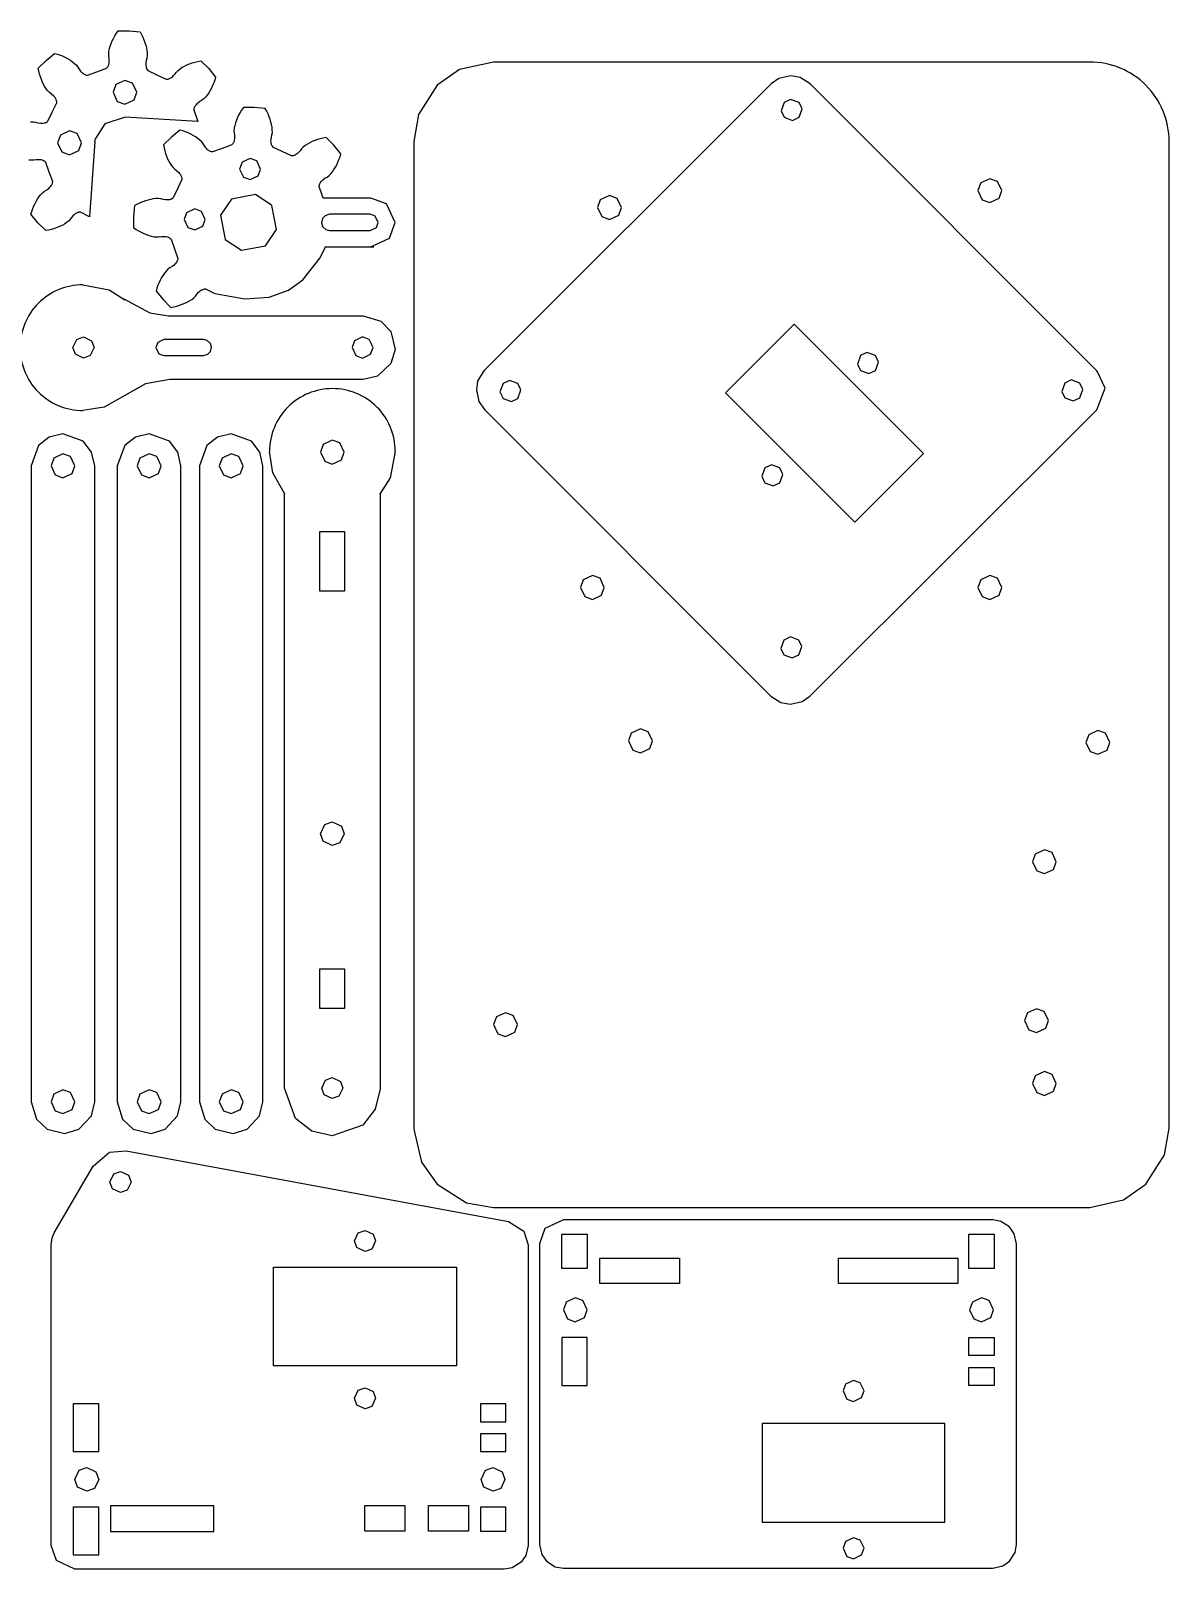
# Model space of a CAD drawing. Header units: millimetres. Extents: x 8 to 293, y 5 to 198.
# Drawn here: x 150.2 to 293.3, y 4.8 to 198.3 of the extents above; entities that cross this region are included whole.
import ezdxf

# ---------------------------------------------------------------- set-up
doc = ezdxf.new("R2010")
doc.units = ezdxf.units.MM

msp = doc.modelspace()

# ---------------------------------------------------------------- linework, layer by layer
at = {"color": 7, "linetype": 'Continuous'}
for p, q in [((160.55, 197.36), (160.73, 197.68)), ((160.73, 197.68), (160.92, 198)), ((160.92, 198), (161.14, 198.32)), ((161.14, 198.32), (162.53, 198.32)), ((162.53, 198.32), (163.91, 198.18)), ((163.91, 198.18), (164.09, 197.84)), ((164.09, 197.84), (164.25, 197.5)), ((164.25, 197.5), (164.39, 197.16)), ((152.09, 194.6), (153.16, 195.48)), ((153.16, 195.48), (153.53, 195.37)), ((159.96, 195.44), (159.99, 195.75)), ((159.99, 195.75), (160.06, 196.07)), ((160.06, 196.07), (160.15, 196.39)), ((160.15, 196.39), (160.26, 196.71)), ((160.26, 196.71), (160.4, 197.04)), ((160.4, 197.04), (160.55, 197.36)), ((164.39, 197.16), (164.51, 196.83)), ((164.51, 196.83), (164.61, 196.49)), ((164.61, 196.49), (164.69, 196.16)), ((164.69, 196.16), (164.75, 195.83)), ((164.75, 195.83), (164.78, 195.51)), ((164.78, 195.51), (164.79, 195.19)), ((151.1, 193.62), (152.09, 194.6)), ((151.18, 193.25), (151.1, 193.62)), ((153.53, 195.37), (153.88, 195.24)), ((153.88, 195.24), (154.22, 195.11)), ((154.22, 195.11), (154.54, 194.95)), ((154.54, 194.95), (154.85, 194.79)), ((154.85, 194.79), (155.14, 194.61)), ((155.14, 194.61), (155.42, 194.42)), ((155.42, 194.42), (155.67, 194.21)), ((155.67, 194.21), (155.9, 193.99)), ((155.9, 193.99), (156.08, 193.75)), ((156.08, 193.75), (156.24, 193.48)), ((158.48, 193.17), (159.69, 193.6)), ((159.69, 193.6), (159.78, 193.69)), ((159.78, 193.69), (159.84, 193.79)), ((159.84, 193.79), (159.89, 193.87)), ((159.89, 193.87), (159.93, 193.96)), ((159.93, 193.96), (159.96, 194.04)), ((159.97, 195.13), (159.96, 195.44)), ((159.96, 194.04), (160, 194.2)), ((160.02, 194.83), (159.97, 195.13)), ((160, 194.2), (160.02, 194.36)), ((160.03, 194.52), (160.02, 194.83)), ((160.02, 194.36), (160.03, 194.52)), ((164.67, 194.59), (164.62, 194.28)), ((164.62, 194.28), (164.62, 194.13)), ((164.62, 194.13), (164.62, 193.97)), ((164.62, 193.97), (164.65, 193.8)), ((164.65, 193.8), (164.67, 193.72)), ((164.75, 194.89), (164.67, 194.59)), ((164.67, 193.72), (164.69, 193.63)), ((164.69, 193.63), (164.73, 193.54)), ((164.73, 193.54), (164.79, 193.44)), ((164.79, 195.19), (164.75, 194.89)), ((168.68, 193.34), (168.93, 193.54)), ((168.93, 193.54), (169.2, 193.72)), ((169.2, 193.72), (169.49, 193.88)), ((169.49, 193.88), (169.8, 194.03)), ((169.8, 194.03), (170.12, 194.16)), ((170.12, 194.16), (170.46, 194.28)), ((170.46, 194.28), (170.81, 194.38)), ((170.81, 194.38), (171.18, 194.47)), ((171.18, 194.47), (171.55, 194.54)), ((171.55, 194.54), (172.53, 193.56)), ((172.53, 193.56), (173.41, 192.49)), ((151.27, 192.88), (151.18, 193.25)), ((151.37, 192.53), (151.27, 192.88)), ((151.49, 192.19), (151.37, 192.53)), ((151.62, 191.87), (151.49, 192.19)), ((151.77, 191.56), (151.62, 191.87)), ((156.24, 193.48), (156.42, 193.23)), ((156.42, 193.23), (156.53, 193.12)), ((156.53, 193.12), (156.65, 193.01)), ((156.65, 193.01), (156.78, 192.91)), ((156.78, 192.91), (156.85, 192.86)), ((156.85, 192.86), (156.94, 192.82)), ((156.94, 192.82), (157.03, 192.78)), ((157.03, 192.78), (157.14, 192.75)), ((157.14, 192.75), (157.27, 192.74)), ((157.27, 192.74), (158.48, 193.17)), ((164.79, 193.44), (164.87, 193.33)), ((164.87, 193.33), (166.03, 192.79)), ((166.03, 192.79), (167.19, 192.23)), ((167.19, 192.23), (167.32, 192.23)), ((167.32, 192.23), (167.43, 192.25)), ((167.43, 192.25), (167.53, 192.28)), ((167.53, 192.28), (167.61, 192.32)), ((167.61, 192.32), (167.69, 192.35)), ((167.69, 192.35), (167.84, 192.44)), ((167.84, 192.44), (167.96, 192.54)), ((167.96, 192.54), (168.08, 192.64)), ((168.08, 192.64), (168.29, 192.87)), ((168.29, 192.87), (168.47, 193.12)), ((168.47, 193.12), (168.68, 193.34)), ((173.17, 191.77), (173.03, 191.43)), ((173.3, 192.12), (173.17, 191.77)), ((173.41, 192.49), (173.3, 192.12)), ((243.28, 191.63), (207.22, 155.61)), ((284.22, 155.56), (248.2, 191.63)), ((151.93, 191.27), (151.77, 191.56)), ((152.11, 191), (151.93, 191.27)), ((152.31, 190.75), (152.11, 191)), ((152.53, 190.54), (152.31, 190.75)), ((152.78, 190.36), (152.53, 190.54)), ((153.01, 190.15), (152.78, 190.36)), ((153.11, 190.04), (153.01, 190.15)), ((153.21, 189.91), (153.11, 190.04)), ((153.3, 189.76), (153.21, 189.91)), ((153.33, 189.68), (153.3, 189.76)), ((153.37, 189.6), (153.33, 189.68)), ((171.92, 189.75), (171.68, 189.57)), ((172.14, 189.98), (171.92, 189.75)), ((172.35, 190.23), (172.14, 189.98)), ((172.54, 190.51), (172.35, 190.23)), ((172.72, 190.8), (172.54, 190.51)), ((172.88, 191.11), (172.72, 190.8)), ((173.03, 191.43), (172.88, 191.11)), ((152.32, 186.94), (152.86, 188.1)), ((152.86, 188.1), (153.42, 189.26)), ((153.4, 189.5), (153.37, 189.6)), ((153.42, 189.39), (153.4, 189.5)), ((153.42, 189.26), (153.42, 189.39)), ((170.68, 188.51), (170.67, 188.38)), ((170.67, 188.38), (171.1, 187.17)), ((170.71, 188.62), (170.68, 188.51)), ((170.75, 188.71), (170.71, 188.62)), ((170.79, 188.79), (170.75, 188.71)), ((170.84, 188.87), (170.79, 188.79)), ((170.94, 189), (170.84, 188.87)), ((171.05, 189.12), (170.94, 189)), ((171.16, 189.23), (171.05, 189.12)), ((171.41, 189.41), (171.16, 189.23)), ((171.68, 189.57), (171.41, 189.41)), ((176.48, 188.03), (176.3, 187.71)), ((176.67, 188.35), (176.48, 188.03)), ((176.89, 188.67), (176.67, 188.35)), ((178.27, 188.66), (176.89, 188.67)), ((179.65, 188.53), (178.27, 188.66)), ((179.83, 188.19), (179.65, 188.53)), ((180, 187.85), (179.83, 188.19)), ((180.14, 187.51), (180, 187.85)), ((150.14, 186.85), (150.46, 186.86)), ((150.46, 186.86), (150.76, 186.82)), ((150.76, 186.82), (151.06, 186.74)), ((151.06, 186.74), (151.37, 186.69)), ((151.37, 186.69), (151.52, 186.69)), ((151.52, 186.69), (151.68, 186.69)), ((151.68, 186.69), (151.85, 186.72)), ((151.85, 186.72), (151.93, 186.74)), ((151.93, 186.74), (152.02, 186.77)), ((152.02, 186.77), (152.11, 186.8)), ((152.11, 186.8), (152.21, 186.86)), ((152.21, 186.86), (152.32, 186.94)), ((171.15, 186.92), (162.03, 187.47)), ((168.91, 185.83), (167.84, 184.95)), ((169.28, 185.72), (168.91, 185.83)), ((171.1, 187.17), (171.18, 186.92)), ((171.18, 186.92), (171.15, 186.92)), ((175.74, 186.1), (175.71, 185.79)), ((175.81, 186.42), (175.74, 186.1)), ((175.9, 186.74), (175.81, 186.42)), ((176.01, 187.06), (175.9, 186.74)), ((176.15, 187.39), (176.01, 187.06)), ((176.3, 187.71), (176.15, 187.39)), ((180.26, 187.18), (180.14, 187.51)), ((180.36, 186.84), (180.26, 187.18)), ((180.44, 186.51), (180.36, 186.84)), ((180.5, 186.18), (180.44, 186.51)), ((180.53, 185.86), (180.5, 186.18)), ((180.54, 185.54), (180.53, 185.86)), ((158.21, 184.38), (157.55, 174.93)), ((158.21, 184.38), (158.28, 184.76)), ((167.84, 184.95), (166.85, 183.97)), ((166.85, 183.97), (166.93, 183.6)), ((169.63, 185.59), (169.28, 185.72)), ((169.97, 185.46), (169.63, 185.59)), ((170.29, 185.3), (169.97, 185.46)), ((170.6, 185.14), (170.29, 185.3)), ((170.89, 184.96), (170.6, 185.14)), ((171.17, 184.77), (170.89, 184.96)), ((171.42, 184.56), (171.17, 184.77)), ((171.65, 184.34), (171.42, 184.56)), ((171.83, 184.1), (171.65, 184.34)), ((171.99, 183.83), (171.83, 184.1)), ((175.44, 183.95), (174.23, 183.52)), ((175.53, 184.04), (175.44, 183.95)), ((175.59, 184.13), (175.53, 184.04)), ((175.64, 184.22), (175.59, 184.13)), ((175.68, 184.31), (175.64, 184.22)), ((175.71, 184.39), (175.68, 184.31)), ((175.71, 185.79), (175.72, 185.48)), ((175.75, 184.55), (175.71, 184.39)), ((175.72, 185.48), (175.77, 185.18)), ((175.77, 184.71), (175.75, 184.55)), ((175.77, 185.18), (175.78, 184.87)), ((175.78, 184.87), (175.77, 184.71)), ((180.36, 184.48), (180.37, 184.63)), ((180.37, 184.32), (180.36, 184.48)), ((180.37, 184.63), (180.42, 184.94)), ((180.4, 184.15), (180.37, 184.32)), ((180.42, 184.07), (180.4, 184.15)), ((180.42, 184.94), (180.49, 185.23)), ((180.44, 183.98), (180.42, 184.07)), ((180.48, 183.89), (180.44, 183.98)), ((180.54, 183.79), (180.48, 183.89)), ((180.49, 185.23), (180.54, 185.54)), ((184.68, 183.89), (184.43, 183.69)), ((184.95, 184.07), (184.68, 183.89)), ((185.24, 184.23), (184.95, 184.07)), ((185.55, 184.38), (185.24, 184.23)), ((185.87, 184.51), (185.55, 184.38)), ((186.21, 184.63), (185.87, 184.51)), ((186.56, 184.73), (186.21, 184.63)), ((186.93, 184.82), (186.56, 184.73)), ((187.3, 184.89), (186.93, 184.82)), ((188.28, 183.91), (187.3, 184.89)), ((189.16, 182.84), (188.28, 183.91)), ((198.34, 184.39), (198.34, 60.29)), ((150.21, 182.03), (149.9, 182.06)), ((150.52, 182.04), (150.21, 182.03)), ((150.82, 182.09), (150.52, 182.04)), ((151.13, 182.1), (150.82, 182.09)), ((151.29, 182.09), (151.13, 182.1)), ((151.45, 182.07), (151.29, 182.09)), ((151.61, 182.03), (151.45, 182.07)), ((151.69, 182), (151.61, 182.03)), ((151.78, 181.96), (151.69, 182)), ((151.86, 181.91), (151.78, 181.96)), ((166.93, 183.6), (167.02, 183.23)), ((167.02, 183.23), (167.12, 182.88)), ((167.12, 182.88), (167.24, 182.54)), ((167.24, 182.54), (167.37, 182.22)), ((167.37, 182.22), (167.52, 181.91)), ((172.17, 183.58), (171.99, 183.83)), ((172.28, 183.47), (172.17, 183.58)), ((172.39, 183.36), (172.28, 183.47)), ((172.53, 183.26), (172.39, 183.36)), ((172.6, 183.21), (172.53, 183.26)), ((172.69, 183.17), (172.6, 183.21)), ((172.78, 183.13), (172.69, 183.17)), ((172.88, 183.1), (172.78, 183.13)), ((173.02, 183.09), (172.88, 183.1)), ((174.23, 183.52), (173.02, 183.09)), ((180.62, 183.68), (180.54, 183.79)), ((181.78, 183.14), (180.62, 183.68)), ((182.94, 182.58), (181.78, 183.14)), ((183.07, 182.58), (182.94, 182.58)), ((183.18, 182.6), (183.07, 182.58)), ((183.28, 182.63), (183.18, 182.6)), ((183.36, 182.67), (183.28, 182.63)), ((183.44, 182.7), (183.36, 182.67)), ((183.59, 182.79), (183.44, 182.7)), ((183.71, 182.89), (183.59, 182.79)), ((183.83, 182.99), (183.71, 182.89)), ((184.04, 183.22), (183.83, 182.99)), ((184.22, 183.46), (184.04, 183.22)), ((184.43, 183.69), (184.22, 183.46)), ((188.78, 181.78), (188.92, 182.12)), ((188.92, 182.12), (189.05, 182.47)), ((189.05, 182.47), (189.16, 182.84)), ((151.96, 181.85), (151.86, 181.91)), ((152.05, 181.76), (151.96, 181.85)), ((152.48, 180.55), (152.05, 181.76)), ((152.91, 179.34), (152.48, 180.55)), ((167.52, 181.91), (167.68, 181.62)), ((167.68, 181.62), (167.86, 181.35)), ((167.86, 181.35), (168.06, 181.1)), ((168.06, 181.1), (168.28, 180.89)), ((168.28, 180.89), (168.53, 180.71)), ((168.53, 180.71), (168.76, 180.5)), ((168.76, 180.5), (168.86, 180.38)), ((168.86, 180.38), (168.96, 180.26)), ((168.96, 180.26), (169.05, 180.11)), ((169.05, 180.11), (169.08, 180.03)), ((169.08, 180.03), (169.12, 179.95)), ((187.42, 179.92), (187.67, 180.1)), ((187.67, 180.1), (187.89, 180.33)), ((187.89, 180.33), (188.1, 180.58)), ((188.1, 180.58), (188.29, 180.85)), ((188.29, 180.85), (188.47, 181.15)), ((188.47, 181.15), (188.63, 181.45)), ((188.63, 181.45), (188.78, 181.78)), ((151.66, 177.97), (151.9, 178.15)), ((151.9, 178.15), (152.17, 178.31)), ((152.17, 178.31), (152.42, 178.49)), ((152.42, 178.49), (152.53, 178.6)), ((152.53, 178.6), (152.64, 178.72)), ((152.64, 178.72), (152.74, 178.85)), ((152.74, 178.85), (152.79, 178.93)), ((152.79, 178.93), (152.83, 179.01)), ((152.83, 179.01), (152.87, 179.1)), ((152.87, 179.1), (152.9, 179.21)), ((152.9, 179.21), (152.91, 179.34)), ((168.61, 178.45), (168.07, 177.29)), ((169.17, 179.61), (168.61, 178.45)), ((169.12, 179.95), (169.15, 179.85)), ((169.15, 179.85), (169.16, 179.74)), ((169.16, 179.74), (169.17, 179.61)), ((186.41, 178.73), (186.43, 178.86)), ((186.85, 177.52), (186.41, 178.73)), ((186.43, 178.86), (186.46, 178.97)), ((186.46, 178.97), (186.5, 179.06)), ((186.5, 179.06), (186.54, 179.14)), ((186.54, 179.14), (186.59, 179.22)), ((186.59, 179.22), (186.69, 179.35)), ((186.69, 179.35), (186.8, 179.47)), ((186.8, 179.47), (186.91, 179.58)), ((186.91, 179.58), (187.16, 179.76)), ((187.16, 179.76), (187.42, 179.92)), ((150.41, 175.95), (150.54, 176.29)), ((150.54, 176.29), (150.7, 176.61)), ((150.7, 176.61), (150.86, 176.92)), ((150.86, 176.92), (151.04, 177.22)), ((151.04, 177.22), (151.23, 177.49)), ((151.23, 177.49), (151.44, 177.74)), ((151.44, 177.74), (151.66, 177.97)), ((163.22, 176.33), (163.08, 174.95)), ((163.56, 176.51), (163.22, 176.33)), ((163.9, 176.67), (163.56, 176.51)), ((164.23, 176.81), (163.9, 176.67)), ((164.57, 176.93), (164.23, 176.81)), ((164.91, 177.03), (164.57, 176.93)), ((165.24, 177.11), (164.91, 177.03)), ((165.57, 177.17), (165.24, 177.11)), ((165.89, 177.2), (165.57, 177.17)), ((166.21, 177.21), (165.89, 177.2)), ((166.51, 177.17), (166.21, 177.21)), ((166.81, 177.09), (166.51, 177.17)), ((167.11, 177.04), (166.81, 177.09)), ((167.27, 177.04), (167.11, 177.04)), ((167.43, 177.04), (167.27, 177.04)), ((167.6, 177.07), (167.43, 177.04)), ((167.68, 177.09), (167.6, 177.07)), ((167.77, 177.11), (167.68, 177.09)), ((167.86, 177.15), (167.77, 177.11)), ((167.96, 177.21), (167.86, 177.15)), ((168.07, 177.29), (167.96, 177.21)), ((186.93, 177.27), (186.85, 177.52)), ((192.94, 177.27), (186.93, 177.27)), ((150.17, 175.23), (150.28, 175.6)), ((151.05, 174.16), (150.17, 175.23)), ((150.28, 175.6), (150.41, 175.95)), ((154.65, 174.18), (154.38, 174)), ((154.9, 174.38), (154.65, 174.18)), ((155.11, 174.6), (154.9, 174.38)), ((155.29, 174.85), (155.11, 174.6)), ((155.5, 175.08), (155.29, 174.85)), ((155.61, 175.18), (155.5, 175.08)), ((155.74, 175.28), (155.61, 175.18)), ((155.89, 175.37), (155.74, 175.28)), ((155.97, 175.4), (155.89, 175.37)), ((156.05, 175.44), (155.97, 175.4)), ((156.15, 175.47), (156.05, 175.44)), ((156.26, 175.49), (156.15, 175.47)), ((156.39, 175.49), (156.26, 175.49)), ((157.55, 174.93), (156.39, 175.49)), ((163.08, 174.95), (163.08, 173.56)), ((192.84, 175.23), (187.74, 175.23)), ((152.03, 173.18), (151.05, 174.16)), ((152.4, 173.25), (152.03, 173.18)), ((152.77, 173.34), (152.4, 173.25)), ((153.12, 173.44), (152.77, 173.34)), ((153.46, 173.56), (153.12, 173.44)), ((153.78, 173.69), (153.46, 173.56)), ((154.09, 173.84), (153.78, 173.69)), ((154.38, 174), (154.09, 173.84)), ((163.08, 173.56), (163.4, 173.34)), ((163.4, 173.34), (163.72, 173.15)), ((163.72, 173.15), (164.04, 172.97)), ((164.04, 172.97), (164.36, 172.82)), ((164.36, 172.82), (164.69, 172.68)), ((164.69, 172.68), (165.01, 172.57)), ((165.01, 172.57), (165.33, 172.48)), ((165.33, 172.48), (165.65, 172.41)), ((165.65, 172.41), (165.96, 172.38)), ((165.96, 172.38), (166.27, 172.39)), ((166.27, 172.39), (166.57, 172.44)), ((166.57, 172.44), (166.88, 172.45)), ((166.88, 172.45), (167.04, 172.44)), ((167.04, 172.44), (167.2, 172.42)), ((167.2, 172.42), (167.36, 172.38)), ((167.36, 172.38), (167.44, 172.35)), ((167.44, 172.35), (167.53, 172.31)), ((167.53, 172.31), (167.61, 172.26)), ((167.61, 172.26), (167.7, 172.2)), ((187.74, 173.19), (192.84, 173.19)), ((167.7, 172.2), (167.8, 172.11)), ((167.8, 172.11), (168.23, 170.9)), ((168.23, 170.9), (168.66, 169.69)), ((187.22, 171.15), (193.32, 171.15)), ((193.32, 171.15), (192.94, 171.15)), ((167.65, 168.5), (167.41, 168.32)), ((167.92, 168.66), (167.65, 168.5)), ((168.17, 168.84), (167.92, 168.66)), ((168.28, 168.95), (168.17, 168.84)), ((168.39, 169.07), (168.28, 168.95)), ((168.49, 169.2), (168.39, 169.07)), ((168.54, 169.27), (168.49, 169.2)), ((168.58, 169.36), (168.54, 169.27)), ((168.62, 169.45), (168.58, 169.36)), ((168.65, 169.55), (168.62, 169.45)), ((168.66, 169.69), (168.65, 169.55)), ((166.29, 166.64), (166.15, 166.3)), ((166.45, 166.96), (166.29, 166.64)), ((166.61, 167.27), (166.45, 166.96)), ((166.79, 167.56), (166.61, 167.27)), ((166.98, 167.84), (166.79, 167.56)), ((167.19, 168.09), (166.98, 167.84)), ((167.41, 168.32), (167.19, 168.09)), ((161.97, 164.48), (161.84, 164.59)), ((166.03, 165.95), (165.92, 165.58)), ((165.92, 165.58), (166.8, 164.51)), ((166.15, 166.3), (166.03, 165.95)), ((166.8, 164.51), (167.78, 163.52)), ((170.13, 164.35), (170.4, 164.53)), ((170.4, 164.53), (170.65, 164.73)), ((170.65, 164.73), (170.86, 164.95)), ((170.86, 164.95), (171.04, 165.2)), ((171.04, 165.2), (171.25, 165.43)), ((171.25, 165.43), (171.36, 165.53)), ((171.36, 165.53), (171.49, 165.63)), ((171.49, 165.63), (171.64, 165.72)), ((171.64, 165.72), (171.72, 165.75)), ((171.72, 165.75), (171.8, 165.79)), ((171.8, 165.79), (171.9, 165.82)), ((171.9, 165.82), (172.01, 165.84)), ((172.01, 165.84), (172.14, 165.84)), ((167.78, 163.52), (168.15, 163.6)), ((168.15, 163.6), (168.51, 163.69)), ((168.51, 163.69), (168.87, 163.79)), ((168.87, 163.79), (169.2, 163.91)), ((169.2, 163.91), (169.53, 164.04)), ((169.53, 164.04), (169.84, 164.19)), ((169.84, 164.19), (170.13, 164.35)), ((167.48, 162.47), (191.98, 162.47)), ((237.55, 152.78), (246.19, 161.4)), ((246.19, 161.4), (262.44, 145.13)), ((171.89, 159.47), (166.89, 159.47)), ((166.89, 157.47), (171.89, 157.47)), ((207.22, 155.61), (207.06, 155.43)), ((284.34, 155.43), (284.22, 155.56)), ((191.98, 154.47), (167.63, 154.47)), ((253.81, 136.51), (237.55, 152.78)), ((207.21, 150.69), (243.24, 114.63)), ((248.15, 114.62), (284.22, 150.64)), ((158.2, 63.6), (158.2, 143.6)), ((169.04, 63.6), (169.04, 143.6)), ((179.36, 63.6), (179.36, 143.6)), ((262.44, 145.13), (253.81, 136.51)), ((182.08, 140.17), (182.07, 140.13)), ((182.08, 65.31), (182.08, 140.17)), ((194.11, 140.11), (194.08, 140.17)), ((194.08, 140.17), (194.08, 65.24)), ((186.53, 127.81), (186.53, 135.31)), ((186.53, 135.31), (189.63, 135.31)), ((189.63, 135.31), (189.63, 127.81)), ((189.63, 127.81), (186.53, 127.81)), ((186.53, 75.31), (186.53, 80.31)), ((186.53, 80.31), (186.58, 80.31)), ((186.58, 80.31), (189.58, 80.31)), ((189.58, 80.31), (189.63, 80.31)), ((189.63, 80.31), (189.63, 75.31)), ((186.58, 75.31), (186.53, 75.31)), ((189.58, 75.31), (186.58, 75.31)), ((189.63, 75.31), (189.58, 75.31)), ((198.34, 60.29), (198.34, 60.14)), ((162.17, 57.43), (210.24, 48.54)), ((153.1, 47.09), (157.99, 55.5)), ((208.34, 50.29), (283.34, 50.29)), ((271.14, 48.72), (217.14, 48.72)), ((216.94, 42.62), (216.94, 46.92)), ((216.94, 46.92), (220.14, 46.92)), ((220.14, 46.92), (220.14, 42.62)), ((268.14, 42.62), (268.14, 46.92)), ((268.14, 46.92), (271.34, 46.92)), ((271.34, 46.92), (271.34, 42.62)), ((152.7, 7.79), (152.7, 45.59)), ((212.7, 45.59), (212.7, 7.79)), ((274.14, 7.92), (274.14, 45.72)), ((180.7, 30.39), (180.7, 42.79)), ((180.7, 42.79), (203.7, 42.79)), ((203.7, 42.79), (203.7, 30.39)), ((220.14, 42.62), (216.94, 42.62)), ((221.74, 40.72), (221.74, 43.92)), ((221.74, 43.92), (231.74, 43.92)), ((231.74, 43.92), (231.74, 40.72)), ((251.74, 43.92), (266.74, 43.92)), ((251.74, 40.72), (251.74, 43.92)), ((266.74, 43.92), (266.74, 40.72)), ((271.34, 42.62), (268.14, 42.62)), ((231.74, 40.72), (221.74, 40.72)), ((266.74, 40.72), (251.74, 40.72)), ((216.94, 33.92), (216.94, 27.92)), ((220.14, 33.92), (216.94, 33.92)), ((220.14, 27.92), (220.14, 33.92)), ((268.14, 31.68), (268.14, 33.92)), ((268.14, 33.92), (271.34, 33.92)), ((271.34, 33.92), (271.34, 31.68)), ((271.34, 31.68), (268.14, 31.68)), ((203.7, 30.39), (180.7, 30.39)), ((268.14, 27.92), (268.14, 30.17)), ((268.14, 30.17), (271.34, 30.17)), ((271.34, 30.17), (271.34, 27.92)), ((216.94, 27.92), (220.14, 27.92)), ((271.34, 27.92), (268.14, 27.92)), ((158.7, 25.59), (155.5, 25.59)), ((155.5, 25.59), (155.5, 19.59)), ((158.7, 19.59), (158.7, 25.59)), ((209.9, 25.59), (206.7, 25.59)), ((206.7, 25.59), (206.7, 23.34)), ((209.9, 23.34), (209.9, 25.59)), ((206.7, 23.34), (209.9, 23.34)), ((206.7, 21.84), (206.7, 21.84)), ((206.7, 21.84), (206.7, 19.59)), ((209.9, 21.84), (206.7, 21.84)), ((209.9, 19.59), (209.9, 21.84)), ((265.14, 23.12), (242.14, 23.12)), ((242.14, 23.12), (242.14, 10.72)), ((265.14, 10.72), (265.14, 23.12)), ((155.5, 19.59), (158.7, 19.59)), ((206.7, 19.59), (209.9, 19.59)), ((158.7, 12.59), (155.5, 12.59)), ((155.5, 12.59), (155.5, 6.59)), ((158.7, 6.59), (158.7, 12.59)), ((173.2, 12.75), (160.2, 12.75)), ((160.2, 12.75), (160.2, 9.55)), ((173.2, 9.55), (173.2, 12.75)), ((192.19, 9.59), (192.19, 12.79)), ((192.19, 12.79), (197.19, 12.79)), ((197.19, 12.79), (197.19, 9.59)), ((200.19, 9.59), (200.19, 12.79)), ((200.19, 12.79), (205.19, 12.79)), ((205.19, 12.79), (205.19, 9.59)), ((209.9, 12.59), (206.7, 12.59)), ((206.7, 12.59), (206.7, 9.59)), ((209.9, 9.59), (209.9, 12.59)), ((242.14, 10.72), (265.14, 10.72)), ((160.2, 9.55), (173.2, 9.55)), ((197.19, 9.59), (192.19, 9.59)), ((205.19, 9.59), (200.19, 9.59)), ((206.7, 9.59), (209.9, 9.59)), ((155.5, 6.59), (158.7, 6.59)), ((209.7, 4.79), (155.7, 4.79)), ((217.14, 4.92), (271.14, 4.92))]:
    msp.add_line(p, q, dxfattribs=at)
at = {"color": 7, "linetype": 'Continuous', "flags": 128}
for points in [[(208.34, 194.39), (204.09, 193.44), (201.27, 191.46)], [(283.34, 194.39), (283.34, 194.39), (283.34, 194.39), (283.34, 194.39), (283.34, 194.39), (283.29, 194.39), (282.5, 194.39), (271.63, 194.39), (245.84, 194.39), (220.06, 194.39), (209.19, 194.39), (208.4, 194.39), (208.35, 194.39), (208.34, 194.39), (208.34, 194.39), (208.34, 194.39), (208.34, 194.39)], [(162, 192.08), (160.84, 191.54), (160.5, 190.58)], [(163.5, 190.58), (162.96, 191.74), (162, 192.08)], [(245.74, 192.65), (244.26, 192.32), (243.28, 191.63)], [(248.2, 191.63), (246.92, 192.44), (245.74, 192.65)], [(160.5, 190.58), (161.04, 189.43), (162, 189.08)], [(162, 189.08), (163.15, 189.62), (163.5, 190.58)], [(201.27, 191.46), (198.94, 187.78), (198.34, 184.39)], [(246.78, 189.31), (245.72, 189.69), (244.91, 189.31)], [(244.91, 189.31), (244.52, 188.25), (244.9, 187.44)], [(246.78, 187.43), (247.16, 188.49), (246.78, 189.31)], [(162.03, 187.47), (159.45, 186.62), (158.28, 184.76)], [(244.9, 187.44), (245.96, 187.05), (246.78, 187.43)], [(155.03, 185.73), (153.88, 185.19), (153.53, 184.23)], [(153.53, 184.23), (154.07, 183.08), (155.03, 182.73)], [(156.53, 184.23), (155.99, 185.39), (155.03, 185.73)], [(155.03, 182.73), (156.19, 183.27), (156.53, 184.23)], [(293.34, 60.29), (293.34, 60.29), (293.34, 60.29), (293.34, 60.29), (293.34, 60.32), (293.34, 60.77), (293.34, 68.05), (293.34, 184.39)], [(177.75, 182.26), (176.73, 181.78), (176.42, 180.93)], [(179.07, 180.93), (178.59, 181.95), (177.75, 182.26)], [(176.42, 180.93), (176.9, 179.91), (177.75, 179.61)], [(177.75, 179.61), (178.77, 180.09), (179.07, 180.93)], [(270.79, 179.71), (269.64, 179.17), (269.29, 178.21)], [(269.29, 178.21), (269.83, 177.06), (270.79, 176.71)], [(272.29, 178.21), (271.75, 179.37), (270.79, 179.71)], [(270.79, 176.71), (271.94, 177.25), (272.29, 178.21)], [(178.44, 177.72), (175.41, 177.14), (174.03, 175.11)], [(181.05, 173.31), (180.47, 176.33), (178.44, 177.72)], [(196, 174.21), (194.9, 176.56), (192.94, 177.27)], [(222.94, 177.59), (221.79, 177.05), (221.44, 176.09)], [(224.44, 176.09), (223.9, 177.24), (222.94, 177.59)], [(170.78, 175.91), (169.76, 175.43), (169.46, 174.58)], [(169.46, 174.58), (169.93, 173.56), (170.78, 173.26)], [(172.11, 174.58), (171.63, 175.6), (170.78, 175.91)], [(170.78, 173.26), (171.8, 173.74), (172.11, 174.58)], [(174.03, 175.11), (174.61, 172.08), (176.64, 170.7)], [(186.86, 174.72), (186.72, 174.15), (186.86, 173.7)], [(187.74, 175.23), (187.17, 175.06), (186.86, 174.72)], [(193.86, 174.21), (193.49, 174.99), (192.84, 175.23)], [(192.84, 173.19), (193.62, 173.56), (193.86, 174.21)], [(192.94, 171.15), (195.29, 172.25), (196, 174.21)], [(221.44, 176.09), (221.99, 174.94), (222.94, 174.59)], [(222.94, 174.59), (224.1, 175.13), (224.44, 176.09)], [(176.64, 170.7), (179.66, 171.28), (181.05, 173.31)], [(186.86, 173.7), (187.28, 173.3), (187.74, 173.19)], [(173.3, 165.28), (177.08, 164.58), (180.14, 164.8), (182.56, 165.68), (184.38, 166.98), (186.56, 169.77), (187.17, 171.05), (187.2, 171.12), (187.22, 171.14), (187.22, 171.15), (187.22, 171.15)], [(156.71, 166.36), (160.01, 165.72), (161.97, 164.48)], [(161.84, 164.59), (165.12, 162.84), (167.48, 162.47)], [(172.14, 165.84), (173.22, 165.32), (173.29, 165.28), (173.3, 165.28), (173.3, 165.28), (173.3, 165.28), (173.3, 165.28), (173.3, 165.28)], [(191.98, 162.47), (194.2, 161.8), (195.45, 160.47)], [(155.46, 158.47), (155.94, 159.49), (156.79, 159.8)], [(156.79, 159.8), (157.8, 159.32), (158.11, 158.47)], [(166.89, 159.47), (166.12, 159.11), (165.89, 158.47)], [(172.75, 158.97), (172.33, 159.37), (171.89, 159.47)], [(172.75, 157.97), (172.88, 158.53), (172.75, 158.97)], [(191.88, 159.8), (190.87, 159.32), (190.56, 158.47)], [(193.21, 158.47), (192.73, 159.49), (191.88, 159.8)], [(195.45, 160.47), (195.98, 158.22), (195.45, 156.47)], [(156.79, 157.15), (155.77, 157.62), (155.46, 158.47)], [(158.11, 158.47), (157.63, 157.45), (156.79, 157.15)], [(165.89, 158.47), (166.25, 157.7), (166.89, 157.47)], [(171.89, 157.47), (172.44, 157.64), (172.75, 157.97)], [(190.56, 158.47), (191.04, 157.45), (191.88, 157.15)], [(191.88, 157.15), (192.9, 157.62), (193.21, 158.47)], [(254.51, 157.45), (254.13, 156.39), (254.51, 155.58)], [(256.38, 157.45), (255.32, 157.84), (254.51, 157.45)], [(256.38, 155.58), (256.76, 156.64), (256.38, 157.45)], [(195.45, 156.47), (193.77, 154.89), (191.98, 154.47)], [(207.06, 155.43), (206.34, 154.26), (206.2, 153.15)], [(254.51, 155.58), (255.57, 155.2), (256.38, 155.58)], [(284.22, 150.64), (285.29, 153.35), (284.34, 155.43)], [(167.63, 154.47), (164.59, 153.91), (161.99, 152.44)], [(206.2, 153.15), (206.53, 151.67), (207.21, 150.69)], [(209.55, 153.95), (209.17, 152.9), (209.55, 152.08)], [(211.42, 153.95), (210.37, 154.34), (209.55, 153.95)], [(211.42, 152.08), (211.81, 153.14), (211.42, 153.95)], [(280.2, 154.01), (279.82, 152.95), (280.2, 152.14)], [(282.08, 154.01), (281.02, 154.39), (280.2, 154.01)], [(282.08, 152.13), (282.46, 153.19), (282.08, 154.01)], [(161.99, 152.44), (159.39, 150.95), (156.71, 150.55)], [(209.55, 152.08), (210.61, 151.7), (211.42, 152.08)], [(280.2, 152.14), (281.26, 151.75), (282.08, 152.13)], [(154.2, 147.6), (152.47, 147.21), (151.12, 146.16), (150.2, 143.6)], [(158.2, 143.6), (157.81, 145.33), (156.75, 146.68), (154.2, 147.6)], [(165.04, 147.6), (163.32, 147.21), (161.97, 146.16), (161.04, 143.6)], [(169.04, 143.6), (168.65, 145.33), (167.6, 146.68), (165.04, 147.6)], [(175.36, 147.6), (173.64, 147.21), (172.29, 146.16), (171.36, 143.6)], [(179.36, 143.6), (178.97, 145.33), (177.92, 146.68), (175.36, 147.6)], [(182.07, 140.13), (180.59, 142.72), (180.19, 145.39)], [(188.08, 146.81), (186.92, 146.27), (186.58, 145.31)], [(186.58, 145.31), (187.12, 144.16), (188.08, 143.81)], [(189.58, 145.31), (189.04, 146.47), (188.08, 146.81)], [(188.08, 143.81), (189.23, 144.36), (189.58, 145.31)], [(196, 145.39), (195.36, 142.08), (194.11, 140.11)], [(150.2, 143.6), (150.2, 143.6), (150.2, 143.6), (150.2, 143.6), (150.2, 143.58), (150.2, 143.29), (150.2, 138.6), (150.2, 63.6)], [(154.2, 145.1), (153.04, 144.56), (152.7, 143.6)], [(152.7, 143.6), (153.24, 142.45), (154.2, 142.1)], [(155.7, 143.6), (155.16, 144.75), (154.2, 145.1)], [(154.2, 142.1), (155.35, 142.64), (155.7, 143.6)], [(161.04, 143.6), (161.04, 143.6), (161.04, 143.6), (161.04, 143.6), (161.04, 143.58), (161.04, 143.29), (161.04, 138.6), (161.04, 63.6)], [(165.04, 145.1), (163.89, 144.56), (163.54, 143.6)], [(163.54, 143.6), (164.09, 142.45), (165.04, 142.1)], [(166.54, 143.6), (166, 144.75), (165.04, 145.1)], [(165.04, 142.1), (166.2, 142.64), (166.54, 143.6)], [(171.36, 143.6), (171.36, 143.6), (171.36, 143.6), (171.36, 143.6), (171.36, 143.58), (171.36, 143.29), (171.36, 138.6), (171.36, 63.6)], [(175.36, 145.1), (174.21, 144.56), (173.86, 143.6)], [(173.86, 143.6), (174.4, 142.45), (175.36, 142.1)], [(176.86, 143.6), (176.32, 144.75), (175.36, 145.1)], [(175.36, 142.1), (176.52, 142.64), (176.86, 143.6)], [(242.49, 143.32), (242.1, 142.26), (242.49, 141.45)], [(244.36, 143.32), (243.3, 143.7), (242.49, 143.32)], [(244.36, 141.45), (244.74, 142.51), (244.36, 143.32)], [(242.49, 141.45), (243.54, 141.06), (244.36, 141.45)], [(220.79, 129.79), (219.64, 129.25), (219.29, 128.29)], [(222.29, 128.29), (221.75, 129.44), (220.79, 129.79)], [(270.79, 129.79), (269.64, 129.25), (269.29, 128.29)], [(272.29, 128.29), (271.75, 129.44), (270.79, 129.79)], [(219.29, 128.29), (219.83, 127.14), (220.79, 126.79)], [(220.79, 126.79), (221.95, 127.33), (222.29, 128.29)], [(269.29, 128.29), (269.83, 127.14), (270.79, 126.79)], [(270.79, 126.79), (271.94, 127.33), (272.29, 128.29)], [(246.75, 121.68), (245.69, 122.06), (244.87, 121.68)], [(244.87, 121.68), (244.49, 120.62), (244.87, 119.8)], [(246.74, 119.8), (247.13, 120.86), (246.75, 121.68)], [(244.87, 119.8), (245.93, 119.42), (246.74, 119.8)], [(243.24, 114.63), (244.51, 113.81), (245.69, 113.61)], [(245.69, 113.61), (247.17, 113.94), (248.15, 114.62)], [(226.84, 110.49), (225.69, 109.95), (225.34, 108.99)], [(228.34, 108.99), (227.8, 110.14), (226.84, 110.49)], [(225.34, 108.99), (225.89, 107.84), (226.84, 107.49)], [(226.84, 107.49), (228, 108.03), (228.34, 108.99)], [(284.37, 110.3), (283.22, 109.76), (282.87, 108.8)], [(282.87, 108.8), (283.41, 107.64), (284.37, 107.3)], [(285.87, 108.8), (285.33, 109.95), (284.37, 110.3)], [(284.37, 107.3), (285.53, 107.84), (285.87, 108.8)], [(186.58, 97.31), (187.12, 98.47), (188.08, 98.81)], [(188.08, 98.81), (189.23, 98.27), (189.58, 97.31)], [(188.08, 95.81), (186.92, 96.36), (186.58, 97.31)], [(189.58, 97.31), (189.04, 96.16), (188.08, 95.81)], [(277.64, 95.29), (276.49, 94.75), (276.14, 93.79)], [(279.14, 93.79), (278.6, 94.94), (277.64, 95.29)], [(276.14, 93.79), (276.69, 92.64), (277.64, 92.29)], [(277.64, 92.29), (278.8, 92.83), (279.14, 93.79)], [(209.87, 74.8), (208.72, 74.26), (208.37, 73.3)], [(211.37, 73.3), (210.83, 74.45), (209.87, 74.8)], [(276.65, 75.3), (275.5, 74.76), (275.15, 73.8)], [(275.15, 73.8), (275.69, 72.64), (276.65, 72.3)], [(278.15, 73.8), (277.61, 74.95), (276.65, 75.3)], [(276.65, 72.3), (277.81, 72.84), (278.15, 73.8)], [(208.37, 73.3), (208.91, 72.14), (209.87, 71.8)], [(209.87, 71.8), (211.03, 72.34), (211.37, 73.3)], [(186.75, 65.31), (187.23, 66.33), (188.08, 66.64)], [(188.08, 66.64), (189.1, 66.16), (189.4, 65.31)], [(277.64, 67.39), (276.49, 66.85), (276.14, 65.89)], [(276.14, 65.89), (276.69, 64.74), (277.64, 64.39)], [(279.14, 65.89), (278.6, 67.04), (277.64, 67.39)], [(277.64, 64.39), (278.8, 64.93), (279.14, 65.89)], [(154.2, 65.1), (153.04, 64.56), (152.7, 63.6)], [(155.7, 63.6), (155.16, 64.75), (154.2, 65.1)], [(165.04, 65.1), (163.89, 64.56), (163.54, 63.6)], [(166.54, 63.6), (166, 64.75), (165.04, 65.1)], [(175.36, 65.1), (174.21, 64.56), (173.86, 63.6)], [(176.86, 63.6), (176.32, 64.75), (175.36, 65.1)], [(188.08, 59.31), (185.49, 59.9), (183.46, 61.48), (182.08, 65.31)], [(188.08, 63.99), (187.06, 64.47), (186.75, 65.31)], [(189.4, 65.31), (188.92, 64.3), (188.08, 63.99)], [(194.08, 65.24), (193.49, 62.66), (191.91, 60.67), (188.08, 59.31)], [(150.2, 63.6), (150.86, 61.39), (152.2, 60.14)], [(152.7, 63.6), (153.24, 62.45), (154.2, 62.1)], [(154.2, 62.1), (155.35, 62.64), (155.7, 63.6)], [(156.2, 60.14), (157.78, 61.82), (158.2, 63.6)], [(161.04, 63.6), (161.71, 61.39), (163.04, 60.14)], [(163.54, 63.6), (164.09, 62.45), (165.04, 62.1)], [(165.04, 62.1), (166.2, 62.64), (166.54, 63.6)], [(167.04, 60.14), (168.63, 61.82), (169.04, 63.6)], [(171.36, 63.6), (172.03, 61.39), (173.36, 60.14)], [(173.86, 63.6), (174.4, 62.45), (175.36, 62.1)], [(175.36, 62.1), (176.52, 62.64), (176.86, 63.6)], [(177.36, 60.14), (178.94, 61.82), (179.36, 63.6)], [(152.2, 60.14), (154.45, 59.61), (156.2, 60.14)], [(163.04, 60.14), (165.29, 59.61), (167.04, 60.14)], [(173.36, 60.14), (175.61, 59.61), (177.36, 60.14)], [(198.34, 60.14), (199.29, 55.98), (201.27, 53.22)], [(290.41, 53.22), (292.75, 56.9), (293.34, 60.29)], [(157.99, 55.5), (160.04, 57.24), (162.17, 57.43)], [(160.12, 53.49), (160.6, 54.51), (161.45, 54.82)], [(161.45, 54.82), (162.46, 54.34), (162.77, 53.49)], [(161.45, 52.17), (160.43, 52.65), (160.12, 53.49)], [(162.77, 53.49), (162.29, 52.47), (161.45, 52.17)], [(201.27, 53.22), (204.95, 50.88), (208.34, 50.29)], [(283.34, 50.29), (287.6, 51.24), (290.41, 53.22)], [(210.24, 48.54), (212.15, 47.31), (212.7, 45.59)], [(217.14, 48.72), (214.83, 47.64), (214.14, 45.72)], [(273.26, 47.84), (272.16, 48.55), (271.14, 48.72)], [(152.7, 45.59), (152.83, 46.46), (153.1, 47.09)], [(190.87, 46.09), (191.35, 47.11), (192.2, 47.41)], [(192.2, 47.41), (193.22, 46.93), (193.52, 46.09)], [(274.14, 45.72), (273.86, 47), (273.26, 47.84)], [(192.2, 44.76), (191.18, 45.24), (190.87, 46.09)], [(193.52, 46.09), (193.04, 45.07), (192.2, 44.76)], [(214.14, 45.72), (214.14, 45.72), (214.14, 45.72), (214.14, 45.72), (214.14, 45.71), (214.14, 45.58), (214.14, 43.36), (214.14, 7.92)], [(218.64, 38.92), (217.49, 38.38), (217.14, 37.42)], [(220.14, 37.42), (219.6, 38.58), (218.64, 38.92)], [(269.74, 38.92), (268.59, 38.38), (268.24, 37.42)], [(271.24, 37.42), (270.7, 38.58), (269.74, 38.92)], [(217.14, 37.42), (217.68, 36.27), (218.64, 35.92)], [(218.64, 35.92), (219.8, 36.46), (220.14, 37.42)], [(268.24, 37.42), (268.78, 36.27), (269.74, 35.92)], [(269.74, 35.92), (270.9, 36.46), (271.24, 37.42)], [(190.87, 26.29), (191.35, 27.31), (192.2, 27.61)], [(192.2, 27.61), (193.22, 27.14), (193.52, 26.29)], [(253.64, 28.55), (252.62, 28.07), (252.32, 27.22)], [(252.32, 27.22), (252.79, 26.2), (253.64, 25.9)], [(254.97, 27.22), (254.49, 28.24), (253.64, 28.55)], [(253.64, 25.9), (254.66, 26.38), (254.97, 27.22)], [(192.2, 24.96), (191.18, 25.44), (190.87, 26.29)], [(193.52, 26.29), (193.04, 25.27), (192.2, 24.96)], [(155.7, 16.09), (156.24, 17.24), (157.2, 17.59)], [(157.2, 17.59), (158.35, 17.05), (158.7, 16.09)], [(206.8, 16.09), (207.34, 17.24), (208.3, 17.59)], [(208.3, 17.59), (209.45, 17.05), (209.8, 16.09)], [(157.2, 14.59), (156.04, 15.13), (155.7, 16.09)], [(158.7, 16.09), (158.16, 14.93), (157.2, 14.59)], [(208.3, 14.59), (207.14, 15.13), (206.8, 16.09)], [(209.8, 16.09), (209.26, 14.93), (208.3, 14.59)], [(155.7, 4.79), (153.39, 5.87), (152.7, 7.79)], [(212.7, 7.79), (212.41, 6.51), (211.82, 5.67)], [(214.14, 7.92), (214.43, 6.65), (215.02, 5.8)], [(253.64, 8.75), (252.62, 8.27), (252.32, 7.42)], [(254.97, 7.42), (254.49, 8.44), (253.64, 8.75)], [(273.26, 5.8), (273.96, 6.91), (274.14, 7.92)], [(252.32, 7.42), (252.79, 6.4), (253.64, 6.1)], [(253.64, 6.1), (254.66, 6.58), (254.97, 7.42)], [(211.82, 5.67), (210.71, 4.97), (209.7, 4.79)], [(215.02, 5.8), (216.12, 5.1), (217.14, 4.92)], [(271.14, 4.92), (272.42, 5.21), (273.26, 5.8)]]:
    msp.add_lwpolyline(points, dxfattribs=at)
at = {"color": 7, "linetype": 'Continuous'}
for centre, radius, start, end in [((283.35, 184.4), 9.99, 359.9654, 90.0339), ((156.7, 158.46), 7.9, 89.9659, 180.0316), ((156.7, 158.45), 7.9, 179.9661, 270.0313), ((188.09, 145.4), 7.9, 89.9684, 180.0333), ((188.1, 145.4), 7.9, 359.9679, 90.035)]:
    msp.add_arc(centre, radius, start, end, dxfattribs=at)

doc.saveas('drawing.dxf')
